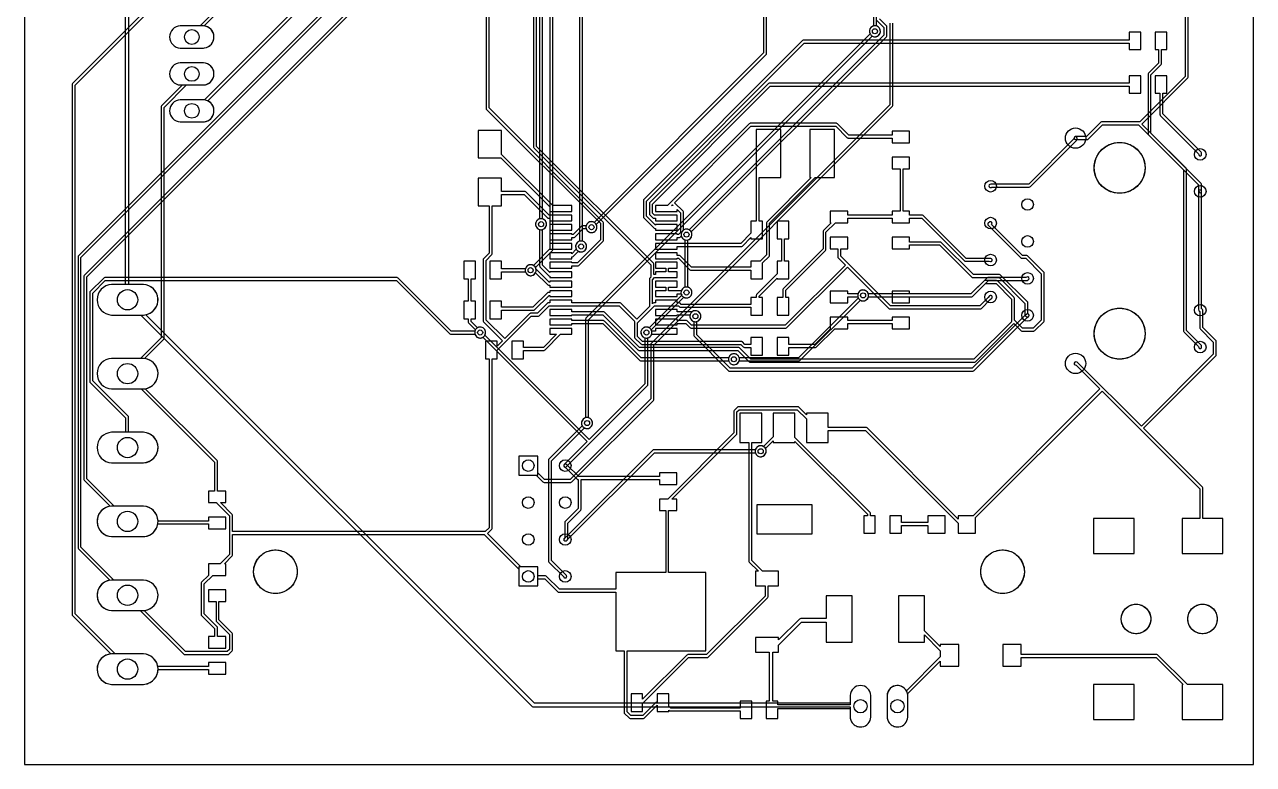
# Model space of a CAD drawing. Header units: millimetres. Extents: x 0 to 84.5, y 0 to 96.5.
# Drawn here: x 0 to 84.5, y 0 to 50.9 of the extents above; entities that cross this region are included whole.
import ezdxf

# ---------------------------------------------------------------- set-up
doc = ezdxf.new("R2010")
doc.units = ezdxf.units.MM

msp = doc.modelspace()

# ---------------------------------------------------------------- linework, layer by layer
at = {"layer": '16_copper'}
for points in [[(12.374, 44.185, 0.734579), (12.601, 45.623), (56.044, 89.066, 0.96289), (56.44, 89.711), (56.397, 89.736, 0.737719), (55.9, 89.21), (12.383, 45.693, 0.027555), (12.299, 45.702), (10.701, 45.702, 0.95208), (10.701, 44.178), (12.299, 44.178)], [(8.265, 15.67, 0.91633), (8.173, 17.758), (6.164, 17.758), (4.286, 19.636), (4.286, 33.532), (44.77, 74.016, 0.307454), (44.8, 74.132), (44.82, 74.138, 1), (44.576, 74.855), (44.53, 74.836, 0.668181), (44.576, 74.138), (44.596, 74.132), (44.596, 74.13), (4.112, 33.646, 0.198912), (4.082, 33.574), (4.082, 19.594, 0.198912), (4.112, 19.522), (5.886, 17.748, 0.912115), (5.987, 15.662), (8.173, 15.662)], [(8.265, 10.59, 0.91633), (8.173, 12.678), (6.141, 12.678), (3.877, 14.941), (3.877, 34.859), (40.177, 71.159, 0.307454), (40.207, 71.275), (40.227, 71.28, 1), (39.984, 71.998), (39.938, 71.979, 0.668181), (39.984, 71.28), (40.004, 71.275), (40.004, 71.273), (3.704, 34.973, 0.198912), (3.674, 34.901), (3.674, 14.899, 0.198912), (3.704, 14.827), (5.867, 12.665, 0.903666), (5.987, 10.582), (8.173, 10.582)], [(8.265, 5.51, 0.91633), (8.173, 7.598), (6.221, 7.598), (3.469, 10.349), (3.469, 46.697), (27.391, 70.619), (32.19, 70.619, 0.962887), (32.926, 70.795), (32.913, 70.842, 0.737718), (32.19, 70.822), (27.349, 70.822, 0.198912), (27.278, 70.792), (3.296, 46.811, 0.198912), (3.266, 46.739), (3.266, 10.307, 0.198912), (3.296, 10.235), (5.938, 7.593, 0.935083), (5.987, 5.502), (8.173, 5.502)], [(12.374, 49.265, 0.878681), (12.346, 50.777), (28.208, 66.639), (32.19, 66.639, 0.962887), (32.926, 66.815), (32.913, 66.863, 0.737718), (32.19, 66.842), (28.166, 66.842, 0.198912), (28.094, 66.813), (12.063, 50.782), (10.701, 50.782, 0.95208), (10.701, 49.258), (12.299, 49.258)], [(38.751, 23.1, 0.789522), (38.779, 23.836), (38.779, 30.573), (58.289, 50.083, 0.96289), (58.685, 50.728), (58.642, 50.753, 0.737719), (58.145, 50.227), (38.605, 30.687, 0.198912), (38.575, 30.615), (38.575, 23.836), (38.555, 23.83), (38.509, 23.811), (38.466, 23.787), (38.427, 23.756), (38.392, 23.721), (38.362, 23.682), (38.337, 23.639), (38.318, 23.593), (38.305, 23.545), (38.299, 23.496), (38.299, 23.447), (38.305, 23.398), (38.318, 23.35), (38.337, 23.304), (38.362, 23.261), (38.392, 23.222), (38.427, 23.187), (38.466, 23.156), (38.509, 23.132), (38.555, 23.113), (38.603, 23.1), (38.652, 23.093), (38.702, 23.093)], [(12.374, 46.725, 0.906347), (12.299, 48.242), (10.701, 48.242, 0.95208), (10.701, 46.718), (12.299, 46.718)], [(57.584, 2.584, 0.357806), (58.191, 3.254), (58.191, 4.746, 0.952081), (56.769, 4.746), (56.769, 4.209), (35.056, 4.209), (8.341, 30.924, 0.88285), (8.173, 32.998), (5.987, 32.998, 0.957291), (5.987, 30.902), (8.003, 30.902), (34.913, 3.992, 0.198912), (35.003, 3.955), (56.769, 3.955), (56.769, 3.254), (56.776, 3.184), (56.789, 3.116), (56.81, 3.049), (56.836, 2.984), (56.869, 2.923), (56.908, 2.865), (56.952, 2.811), (57.002, 2.761), (57.056, 2.717), (57.114, 2.678), (57.176, 2.645), (57.24, 2.618), (57.307, 2.598), (57.376, 2.584), (57.445, 2.578), (57.515, 2.578)], [(48.854, 27.488, 0.282818), (49.144, 27.758), (53.27, 27.758, 0.198912), (53.342, 27.788), (57.472, 31.918, 0.486842), (58.023, 32.146), (65.108, 32.146, 0.198912), (65.18, 32.176), (66.273, 33.269), (68.884, 33.269, 0.131327), (68.934, 33.282), (69.021, 33.332, 1), (68.919, 33.508), (68.857, 33.472), (66.23, 33.472, 0.198912), (66.159, 33.442), (65.066, 32.349), (58.023, 32.349, 0.962887), (57.287, 32.174), (57.299, 32.126, 0.046581), (57.329, 32.062), (53.228, 27.961), (49.144, 27.961), (49.139, 27.981), (49.12, 28.027), (49.095, 28.07), (49.065, 28.11), (49.03, 28.145), (48.99, 28.175), (48.948, 28.2), (48.902, 28.219), (48.854, 28.231), (48.805, 28.238), (48.755, 28.238), (48.706, 28.231), (48.658, 28.219), (48.612, 28.2), (48.569, 28.175), (48.53, 28.145), (48.495, 28.11), (48.465, 28.07), (48.44, 28.027), (48.421, 27.981), (48.408, 27.934), (48.402, 27.884), (48.402, 27.835), (48.408, 27.786), (48.421, 27.738), (48.44, 27.692), (48.465, 27.649), (48.495, 27.61), (48.53, 27.575), (48.569, 27.545), (48.612, 27.52), (48.658, 27.501), (48.706, 27.488), (48.755, 27.481), (48.805, 27.481)], [(65.216, 27.044, 0.182645), (65.282, 27.073), (68.949, 30.741), (69.029, 30.797, 1), (68.911, 30.963), (68.825, 30.902, 0.042675), (68.812, 30.891), (65.168, 27.247), (48.516, 27.247), (46.228, 29.535), (46.228, 30.455, 0.962887), (46.053, 31.191), (46.005, 31.178, 0.737718), (46.025, 30.455), (46.025, 29.492, 0.198912), (46.055, 29.421), (48.402, 27.073, 0.198912), (48.474, 27.044), (65.21, 27.044)], [(8.265, 25.83, 0.91633), (8.173, 27.918), (5.987, 27.918, 0.957291), (5.987, 25.822), (8.173, 25.822)], [(37.195, 15.365, 0.10326), (37.233, 15.38), (37.304, 15.427, 0.050783), (37.32, 15.44), (43.311, 21.431), (50.252, 21.431, 0.962887), (50.989, 21.606), (50.976, 21.654, 0.737718), (50.252, 21.634), (43.269, 21.634, 0.198912), (43.197, 21.604), (37.184, 15.591), (37.122, 15.55), (37.102, 15.534), (37.088, 15.513), (37.079, 15.49), (37.076, 15.465), (37.079, 15.44), (37.088, 15.416), (37.103, 15.396), (37.122, 15.38), (37.145, 15.369), (37.17, 15.364)], [(60.124, 2.584, 0.357806), (60.731, 3.254), (60.731, 4.746, 0.952081), (59.309, 4.746), (59.309, 3.254), (59.316, 3.184), (59.329, 3.116), (59.35, 3.049), (59.376, 2.984), (59.409, 2.923), (59.448, 2.865), (59.492, 2.811), (59.542, 2.761), (59.596, 2.717), (59.654, 2.678), (59.716, 2.645), (59.78, 2.618), (59.847, 2.598), (59.916, 2.584), (59.985, 2.578), (60.055, 2.578)]]:
    msp.add_lwpolyline(points, format="xyb", close=True, dxfattribs=at)
for points in [[(38.167, 65.822), (38.167, 35.98), (38.147, 35.974), (38.101, 35.955), (38.058, 35.931), (38.019, 35.9), (37.984, 35.865), (37.954, 35.826), (37.929, 35.783), (37.91, 35.737), (37.897, 35.689), (37.891, 35.64), (37.891, 35.591), (37.897, 35.542), (37.91, 35.494), (37.929, 35.448), (37.954, 35.405), (37.984, 35.366), (38.019, 35.33), (38.058, 35.3), (38.101, 35.276), (38.147, 35.257), (38.195, 35.244), (38.244, 35.237), (38.294, 35.237), (38.343, 35.244, 0.789522), (38.37, 35.98), (38.37, 65.78)], [(36.126, 64.394), (36.126, 35.453), (34.985, 34.312), (34.967, 34.323), (34.921, 34.342), (34.873, 34.354), (34.824, 34.361), (34.774, 34.361), (34.725, 34.354), (34.677, 34.342), (34.631, 34.323), (34.588, 34.298), (34.549, 34.268), (34.514, 34.233), (34.484, 34.193), (34.459, 34.15), (34.44, 34.104), (34.427, 34.057), (34.421, 34.007), (34.421, 33.958), (34.427, 33.909), (34.44, 33.861), (34.459, 33.815), (34.484, 33.772), (34.514, 33.733), (34.549, 33.698), (34.588, 33.668), (34.631, 33.643), (34.677, 33.624), (34.725, 33.611), (34.774, 33.604), (34.824, 33.604), (34.873, 33.611, 0.510448), (35.129, 34.168), (36.3, 35.34, 0.198912), (36.329, 35.411), (36.329, 64.351)], [(35.412, 64.291), (35.412, 37.511), (35.392, 37.505), (35.346, 37.486), (35.303, 37.461), (35.264, 37.431), (35.228, 37.396), (35.198, 37.357), (35.173, 37.314), (35.155, 37.268), (35.142, 37.22), (35.135, 37.171), (35.135, 37.121), (35.142, 37.072), (35.155, 37.024), (35.173, 36.979), (35.198, 36.936), (35.228, 36.896), (35.264, 36.861), (35.303, 36.831), (35.346, 36.806), (35.392, 36.787), (35.439, 36.774), (35.489, 36.768), (35.538, 36.768), (35.587, 36.774, 0.789522), (35.615, 37.511), (35.615, 64.249)], [(50.821, 61.988), (50.821, 48.924), (39.169, 37.272), (39.151, 37.282), (39.105, 37.301), (39.057, 37.314), (39.008, 37.32), (38.958, 37.32), (38.909, 37.314), (38.861, 37.301), (38.815, 37.282), (38.773, 37.257), (38.733, 37.227), (38.698, 37.192), (38.668, 37.153), (38.643, 37.11), (38.624, 37.064), (38.611, 37.016), (38.605, 36.967), (38.605, 36.917), (38.611, 36.868), (38.624, 36.82), (38.643, 36.774), (38.668, 36.732), (38.698, 36.692), (38.733, 36.657), (38.773, 36.627), (38.815, 36.602), (38.861, 36.583), (38.909, 36.57), (38.958, 36.564), (39.008, 36.564), (39.057, 36.57, 0.510448), (39.313, 37.128), (50.995, 48.81, 0.198912), (51.025, 48.882), (51.025, 61.988, 0.962887)], [(79.804, 59.861), (79.804, 47.291), (76.687, 44.175, 0.123115), (76.64, 44.187), (74.088, 44.187, 0.198912), (74.016, 44.157), (73.026, 43.167), (72.353, 43.167, 0.0003), (72.353, 43.167), (72.27, 43.167, 1), (72.27, 42.963), (72.354, 42.964), (73.068, 42.964, 0.198912), (73.14, 42.993), (74.13, 43.984), (76.597, 43.984), (80.722, 39.859), (80.722, 39.493, 0.045919), (80.724, 39.475), (80.74, 39.386, 1), (80.94, 39.424), (80.925, 39.503), (80.925, 39.902, 0.198912), (80.895, 39.973), (76.834, 44.035), (79.977, 47.177, 0.198912), (80.007, 47.249), (80.007, 59.903, 0.198912)], [(58.607, 51.157), (59.087, 50.677), (59.087, 50.149), (45.7, 36.761, 0.96289), (45.304, 36.117), (45.347, 36.092, 0.046578), (45.413, 36.068), (45.413, 32.816, 0.486842), (45.185, 32.266), (42.945, 30.026, 0.96289), (42.548, 29.381), (42.591, 29.357, 0.046578), (42.657, 29.332), (42.657, 26.167), (38.83, 22.34), (31.659, 29.511, 0.96289), (31.014, 29.907), (30.989, 29.864, 0.046578), (30.965, 29.798), (29.33, 29.798), (25.686, 33.442, 0.198912), (25.615, 33.472), (5.511, 33.472, 0.198912), (5.439, 33.442), (4.52, 32.524, 0.198912), (4.491, 32.452), (4.491, 26.329, 0.198912), (4.52, 26.257), (6.94, 23.838), (6.94, 22.838), (5.987, 22.838, 0.957291), (5.987, 20.742), (8.173, 20.742, 0.957291), (8.173, 22.838), (7.143, 22.838), (7.143, 23.88, 0.198912), (7.113, 23.952), (4.694, 26.371), (4.694, 32.41), (5.553, 33.269), (25.572, 33.269), (29.217, 29.625, 0.198912), (29.288, 29.595), (30.965, 29.595, 0.486842), (31.515, 29.367), (38.686, 22.196), (37.177, 20.687), (37.107, 20.618, 1), (37.248, 20.472), (37.319, 20.541, 0.002947), (37.32, 20.542), (42.831, 26.053), (42.835, 26.058, 0.182684), (42.861, 26.125), (42.861, 29.332, 0.486842), (43.088, 29.882), (45.329, 32.122, 0.96289), (45.725, 32.767), (45.682, 32.792, 0.046578), (45.616, 32.816), (45.616, 36.068, 0.486842), (45.844, 36.618), (59.261, 50.035, 0.198912), (59.291, 50.107), (59.291, 50.719, 0.198912), (59.261, 50.791), (58.78, 51.271)], [(59.496, 50.967), (59.496, 45.352), (43.095, 28.952, 0.198912), (43.066, 28.88), (43.066, 25.146), (37.512, 19.593), (35.76, 19.593), (35.291, 20.061), (35.291, 21.199), (33.983, 21.199), (33.983, 19.891), (35.174, 19.891), (35.646, 19.42, 0.198912), (35.718, 19.39), (37.554, 19.39), (37.561, 19.391, 0.182645), (37.626, 19.42), (43.239, 25.032, 0.198912), (43.269, 25.104), (43.269, 28.838), (59.669, 45.238, 0.198912), (59.699, 45.31), (59.699, 50.967, 0.962887)]]:
    msp.add_lwpolyline(points, format="xyb", dxfattribs=at)
msp.add_lwpolyline([(35.291, 13.579), (33.983, 13.579), (33.983, 12.271), (35.291, 12.271)], close=True, dxfattribs=at)
at = {"layer": '1_copper'}
for points in [[(31.738, 71.129), (31.738, 45.106, 0.198912), (31.768, 45.034), (39.596, 37.206), (39.596, 36.066), (38.023, 34.492), (37.625, 34.492), (37.625, 34.525), (36.125, 34.525), (36.125, 34.125), (37.625, 34.125), (37.625, 34.289), (38.065, 34.289, 0.198912), (38.136, 34.319), (39.769, 35.952, 0.198912), (39.799, 36.024), (39.799, 37.248, 0.198912), (39.769, 37.32), (31.941, 45.148), (31.941, 71.087)], [(58.373, 67.522), (58.373, 50.777), (58.353, 50.772), (58.307, 50.753), (58.264, 50.728), (58.225, 50.698), (58.19, 50.663), (58.16, 50.623), (58.135, 50.58), (58.116, 50.535), (58.103, 50.487), (58.096, 50.437), (58.096, 50.388), (58.103, 50.339), (58.116, 50.291), (58.135, 50.245), (58.16, 50.202), (58.19, 50.163), (58.225, 50.128), (58.264, 50.098), (58.307, 50.073), (58.353, 50.054), (58.401, 50.041), (58.45, 50.035), (58.499, 50.035), (58.549, 50.041, 0.789522), (58.576, 50.777), (58.576, 67.319)], [(6.914, 61.688), (6.914, 32.998), (5.987, 32.998, 0.957291), (5.987, 30.902), (8.173, 30.902), (8.265, 30.91, 0.91633), (8.173, 32.998), (7.168, 32.998), (7.168, 61.74, 0.198912)], [(35.004, 61.128), (35.004, 42.453, 0.198912), (35.033, 42.381), (43.066, 34.349), (43.066, 33.574, 0.123433), (43.078, 33.527), (42.993, 33.442, 0.198912), (42.964, 33.37), (42.964, 31.533, 0.123433), (42.976, 31.486), (42.096, 30.606), (40.994, 31.707, 0.198912), (40.922, 31.737), (37.625, 31.737), (37.625, 31.925), (36.125, 31.925), (36.125, 31.737), (36.024, 31.737, 0.198912), (35.952, 31.707), (35.267, 31.023), (34.799, 31.023, 0.198912), (34.727, 30.993), (33.013, 29.279), (31.737, 30.555), (31.737, 34.655), (32.116, 35.033, 0.198912), (32.145, 35.105), (32.145, 38.4), (32.8, 38.4), (32.8, 39.188), (34.349, 39.188), (35.952, 37.585, 0.198912), (36.024, 37.555), (36.125, 37.555), (36.125, 37.375), (37.625, 37.375), (37.625, 37.775), (36.125, 37.775), (36.125, 37.758), (36.066, 37.758), (34.463, 39.361, 0.198912), (34.391, 39.391), (32.8, 39.391), (32.8, 40.3), (31.2, 40.3), (31.2, 38.4), (31.942, 38.4), (31.942, 35.147), (31.564, 34.769, 0.198912), (31.534, 34.697), (31.534, 30.513, 0.198912), (31.564, 30.441), (32.869, 29.135), (32.5, 28.766), (32.5, 29.1), (31.7, 29.1), (31.7, 27.9), (31.942, 27.9), (31.942, 16.268), (31.683, 16.009, 0.123115), (31.636, 16.021), (14.287, 16.021), (14.287, 17.144, 0.198912), (14.257, 17.216), (13.473, 18), (13.85, 18), (13.85, 18.8), (13.266, 18.8), (13.266, 20.818, 0.198912), (13.236, 20.89), (8.291, 25.835, 0.869008), (8.256, 27.91), (9.562, 29.217, 0.198912), (9.592, 29.288), (9.592, 45.166), (11.144, 46.718), (12.299, 46.718, 0.95208), (12.299, 48.242), (10.701, 48.242, 0.95208), (10.701, 46.718), (10.857, 46.718), (9.419, 45.28, 0.198912), (9.389, 45.208), (9.389, 29.33), (7.976, 27.918), (5.987, 27.918, 0.957291), (5.987, 25.822), (8.017, 25.822), (13.063, 20.776), (13.063, 18.8), (12.65, 18.8), (12.65, 18), (13.187, 18, 0.029074), (13.195, 17.991), (14.083, 17.102), (14.083, 14.431), (13.452, 13.8), (12.65, 13.8), (12.65, 13), (12.652, 13), (12.174, 12.522, 0.198912), (12.144, 12.45), (12.144, 10.307, 0.198912), (12.174, 10.235), (13.063, 9.347), (13.063, 8.8), (12.65, 8.8), (12.65, 8), (13.85, 8), (13.85, 8.8), (13.266, 8.8), (13.266, 9.389, 0.198912), (13.236, 9.46), (12.348, 10.349), (12.348, 12.408), (12.94, 13), (13.85, 13), (13.85, 13.8), (13.74, 13.8), (14.257, 14.317, 0.198912), (14.287, 14.389), (14.287, 15.818), (31.593, 15.818), (33.983, 13.428), (33.983, 12.271), (35.291, 12.271), (35.291, 12.757), (35.777, 12.757), (36.666, 11.868, 0.198912), (36.738, 11.838), (40.65, 11.838), (40.65, 7.8), (41.229, 7.8), (41.229, 3.572, 0.198912), (41.258, 3.5), (41.565, 3.194, 0.198912), (41.636, 3.164), (42.555, 3.164, 0.198912), (42.627, 3.194), (43.5, 4.067), (43.5, 3.65), (44.3, 3.65), (44.3, 3.724, 0.270241), (44.392, 3.674), (49.2, 3.674), (49.2, 3.15), (50, 3.15), (50, 4.35), (49.2, 4.35), (49.2, 3.877), (44.434, 3.877), (44.3, 4.011), (44.3, 4.85), (43.5, 4.85), (43.5, 4.286, 0.266659), (43.401, 4.256), (42.513, 3.367), (41.678, 3.367), (41.432, 3.614), (41.432, 7.8), (46.85, 7.8), (46.85, 13.2), (44.289, 13.2), (44.289, 17.45), (44.85, 17.45), (44.85, 18.25), (44.518, 18.25), (48.954, 22.685, 0.198912), (48.984, 22.757), (48.984, 24.246), (49.128, 24.39), (53.126, 24.39), (53.761, 23.755), (53.761, 22.146), (55.26, 22.146), (55.26, 22.962), (57.82, 22.962), (64.2, 16.582), (64.2, 15.9), (65.4, 15.9), (65.4, 16.987), (74.088, 25.675), (80.824, 18.939), (80.824, 16.9), (79.6, 16.9), (79.6, 14.5), (82.4, 14.5), (82.4, 16.9), (81.027, 16.9), (81.027, 18.981, 0.198912), (80.997, 19.053), (76.936, 23.114), (81.916, 28.094, 0.198912), (81.946, 28.166), (81.946, 29.084, 0.198912), (81.916, 29.156), (81.027, 30.045), (81.027, 31.227, 0.341893), (80.951, 31.326), (80.935, 31.328, 0.023468), (80.925, 31.338), (80.925, 39.351, 0.992577), (80.73, 39.43), (80.729, 39.429, 0.094907), (80.722, 39.391), (80.722, 31.329, 0.043053), (80.724, 31.312), (80.74, 31.218, 0.320616), (80.824, 31.135), (80.824, 30.003, 0.198912), (80.854, 29.931), (81.743, 29.042), (81.743, 28.208), (76.793, 23.258), (72.425, 27.625, 0.13411), (72.379, 27.652), (72.295, 27.673, 1), (72.245, 27.477), (72.301, 27.462), (73.945, 25.819), (65.226, 17.1), (64.2, 17.1), (64.2, 16.869), (57.934, 23.135, 0.198912), (57.862, 23.165), (55.26, 23.165), (55.26, 24.153), (53.761, 24.153), (53.761, 24.042), (53.24, 24.564, 0.198912), (53.168, 24.594), (49.086, 24.594, 0.198912), (49.014, 24.564), (48.81, 24.36, 0.198912), (48.78, 24.288), (48.78, 22.799), (44.231, 18.25), (43.65, 18.25), (43.65, 17.45), (44.086, 17.45), (44.086, 13.2), (40.65, 13.2), (40.65, 12.041), (36.78, 12.041), (35.891, 12.93, 0.198912), (35.82, 12.96), (35.291, 12.96), (35.291, 13.579), (34.12, 13.579), (31.83, 15.869), (32.116, 16.154, 0.198912), (32.145, 16.226), (32.145, 27.9), (32.5, 27.9), (32.5, 28.485, 0.073136), (32.524, 28.502), (34.841, 30.82), (35.309, 30.82, 0.198912), (35.381, 30.849), (36.066, 31.534), (36.125, 31.534), (36.125, 31.525), (37.625, 31.525), (37.625, 31.534), (40.88, 31.534), (41.955, 30.458, 0.123115), (41.943, 30.411), (41.943, 29.39, 0.198912), (41.973, 29.319), (42.381, 28.91, 0.198912), (42.453, 28.881), (49.248, 28.881), (49.422, 28.706, 0.198912), (49.494, 28.677), (49.95, 28.677), (49.95, 28.15), (50.75, 28.15), (50.75, 29.35), (49.95, 29.35), (49.95, 28.88), (49.536, 28.88), (49.362, 29.054, 0.198912), (49.29, 29.084), (42.495, 29.084), (42.146, 29.432), (42.146, 30.369), (43.311, 31.534), (43.375, 31.534), (43.375, 31.525), (44.875, 31.525), (44.875, 31.534), (44.962, 31.534), (45.034, 31.462, 0.198912), (45.106, 31.432), (49.95, 31.432), (49.95, 30.9), (50.75, 30.9), (50.75, 32.1), (50.514, 32.1), (50.514, 32.206), (51.75, 33.441), (51.75, 33.4), (52.55, 33.4), (52.55, 34.6), (52.249, 34.6), (52.249, 36.15), (52.55, 36.15), (52.55, 37.35), (51.75, 37.35), (51.75, 36.15), (52.046, 36.15), (52.046, 34.6), (51.75, 34.6), (51.75, 33.729), (50.341, 32.32, 0.198912), (50.311, 32.248), (50.311, 32.1), (49.95, 32.1), (49.95, 31.635), (45.148, 31.635), (45.076, 31.707, 0.198912), (45.004, 31.737), (44.875, 31.737), (44.875, 31.925), (43.375, 31.925), (43.375, 31.737), (43.269, 31.737, 0.306262), (43.167, 31.677), (43.167, 33.328), (43.311, 33.473), (44.086, 33.473, 0.042932), (44.103, 33.475), (44.875, 33.475), (44.875, 33.875), (44.289, 33.875), (44.289, 34.125), (44.875, 34.125), (44.875, 34.525), (43.375, 34.525), (43.375, 34.125), (44.086, 34.125), (44.086, 33.875), (43.375, 33.875), (43.375, 33.676), (43.269, 33.676), (43.269, 33.676), (43.269, 34.391, 0.198912), (43.239, 34.463), (35.207, 42.495), (35.207, 61.086)]]:
    msp.add_lwpolyline(points, format="xyb", dxfattribs=at)
for points in [[(12.374, 49.265, 0.906347), (12.299, 50.782), (10.701, 50.782, 0.95208), (10.701, 49.258), (12.299, 49.258)], [(44.875, 37.125), (43.375, 37.125), (43.375, 37.082), (42.759, 37.699), (42.759, 38.737), (53.618, 49.597), (75.95, 49.597), (75.95, 49.15), (76.75, 49.15), (76.75, 50.35), (75.95, 50.35), (75.95, 49.8), (53.576, 49.8, 0.198912), (53.504, 49.77), (42.585, 38.851, 0.198912), (42.555, 38.779), (42.555, 37.656, 0.198912), (42.585, 37.585), (43.299, 36.87, 0.208518), (43.375, 36.84), (43.375, 36.725), (44.875, 36.725)], [(80.876, 28.6, 0.36625), (80.94, 28.715), (80.923, 28.798, 0.148719), (80.895, 28.85), (79.905, 29.841), (79.905, 40.922, 0.198912), (79.875, 40.994), (77.456, 43.413), (77.456, 47.411), (78.14, 48.096, 0.198912), (78.17, 48.168), (78.17, 49.15), (78.55, 49.15), (78.55, 50.35), (77.75, 50.35), (77.75, 49.15), (77.967, 49.15), (77.967, 48.21), (77.282, 47.525, 0.198912), (77.252, 47.453), (77.252, 43.371, 0.198912), (77.282, 43.299), (79.702, 40.88), (79.702, 29.799, 0.198912), (79.731, 29.727), (80.73, 28.728), (80.74, 28.675), (80.748, 28.651), (80.762, 28.63), (80.78, 28.613), (80.802, 28.601), (80.826, 28.594), (80.851, 28.594)], [(44.875, 37.775), (43.375, 37.775), (43.375, 37.758), (43.311, 37.758), (43.167, 37.903), (43.167, 38.533), (51.271, 46.637), (75.95, 46.637), (75.95, 46.15), (76.75, 46.15), (76.75, 47.35), (75.95, 47.35), (75.95, 46.84), (51.229, 46.84, 0.198912), (51.157, 46.811), (42.993, 38.647, 0.198912), (42.964, 38.575), (42.964, 37.861, 0.198912), (42.993, 37.789), (43.197, 37.585, 0.198912), (43.269, 37.555), (43.375, 37.555), (43.375, 37.375), (44.875, 37.375)], [(80.873, 41.849, 0.366251), (80.94, 41.962), (80.924, 42.061, 0.15682), (80.895, 42.116), (78.272, 44.74), (78.272, 46.15), (78.55, 46.15), (78.55, 47.35), (77.75, 47.35), (77.75, 46.15), (78.069, 46.15), (78.069, 44.698, 0.198912), (78.098, 44.626), (80.729, 41.996), (80.74, 41.928), (80.747, 41.904), (80.76, 41.883), (80.777, 41.865), (80.799, 41.852), (80.823, 41.845), (80.848, 41.844)], [(12.374, 44.185, 0.906347), (12.299, 45.702), (10.701, 45.702, 0.95208), (10.701, 44.178), (12.299, 44.178)], [(43.375, 38.425), (43.375, 38.025), (44.875, 38.025), (44.875, 38.152), (45.107, 37.921), (45.107, 36.576), (44.962, 36.431), (44.875, 36.431), (44.875, 36.475), (43.375, 36.475), (43.375, 36.075), (44.875, 36.075), (44.875, 36.228), (45.004, 36.228, 0.198912), (45.076, 36.258), (45.15, 36.332), (45.155, 36.31, 1), (45.873, 36.554), (45.854, 36.599, 0.447587), (45.31, 36.75), (45.31, 37.963, 0.198912), (45.28, 38.034), (44.689, 38.626), (49.945, 43.882), (55.779, 43.882), (56.566, 43.095, 0.198912), (56.638, 43.066), (59.65, 43.066), (59.65, 42.75), (60.85, 42.75), (60.85, 43.55), (59.65, 43.55), (59.65, 43.269), (56.68, 43.269), (55.893, 44.055, 0.198912), (55.821, 44.085), (49.902, 44.085, 0.198912), (49.831, 44.055), (44.2, 38.425)], [(44.875, 35.616), (49.29, 35.616, 0.198912), (49.362, 35.646), (49.95, 36.234), (49.95, 36.15), (50.75, 36.15), (50.75, 37.35), (50.514, 37.35), (50.514, 40.35), (52, 40.35), (52, 43.65), (50.3, 43.65), (50.3, 40.35), (50.311, 40.35), (50.311, 37.35), (49.95, 37.35), (49.95, 36.521), (49.248, 35.819), (44.875, 35.819), (44.875, 35.825), (43.375, 35.825), (43.375, 35.425), (44.875, 35.425)], [(50.75, 34.482), (51.199, 34.931, 0.198912), (51.229, 35.003), (51.229, 37.206), (54.372, 40.35), (55.7, 40.35), (55.7, 43.65), (54, 43.65), (54, 40.35), (54.085, 40.35), (51.055, 37.32, 0.198912), (51.025, 37.248), (51.025, 35.045), (50.58, 34.6), (49.95, 34.6), (49.95, 34.186), (45.863, 34.186), (45.076, 34.973, 0.198912), (45.004, 35.003), (44.875, 35.003), (44.875, 35.175), (43.375, 35.175), (43.375, 34.775), (44.875, 34.775), (44.875, 34.8), (44.962, 34.8), (45.749, 34.013, 0.198912), (45.82, 33.983), (49.95, 33.983), (49.95, 33.4), (50.75, 33.4)], [(66.46, 39.663, 0.124738), (66.503, 39.689), (66.509, 39.698), (69.088, 39.698, 0.198912), (69.16, 39.728), (72.323, 42.891, 0.152401), (72.351, 42.945), (72.37, 43.047, 1), (72.17, 43.083), (72.157, 43.012), (69.046, 39.901), (66.435, 39.901, 0.625139), (66.336, 39.722), (66.348, 39.7), (66.365, 39.682), (66.386, 39.668), (66.41, 39.66), (66.435, 39.659)], [(52.55, 32.1), (52.351, 32.1), (52.351, 32.614), (55.077, 35.34, 0.198912), (55.107, 35.411), (55.107, 36.594), (55.763, 37.25), (56.6, 37.25), (56.6, 37.555), (59.65, 37.555), (59.65, 37.25), (60.85, 37.25), (60.85, 37.555), (61.698, 37.555), (64.628, 34.625, 0.198912), (64.7, 34.595), (66.324, 34.595), (66.413, 34.58, 1), (66.447, 34.78), (66.35, 34.797, 0.043186), (66.333, 34.799), (64.742, 34.799), (61.812, 37.728, 0.198912), (61.74, 37.758), (60.85, 37.758), (60.85, 38.05), (60.413, 38.05), (60.413, 40.95), (60.85, 40.95), (60.85, 41.75), (59.65, 41.75), (59.65, 40.95), (60.21, 40.95), (60.21, 38.05), (59.65, 38.05), (59.65, 37.758), (56.6, 37.758), (56.6, 38.05), (55.4, 38.05), (55.4, 37.25), (55.475, 37.25), (54.933, 36.708, 0.198912), (54.903, 36.636), (54.903, 35.453), (52.178, 32.728, 0.198912), (52.148, 32.656), (52.148, 32.1), (51.75, 32.1), (51.75, 30.9), (52.55, 30.9)], [(37.625, 33.875), (36.125, 33.875), (36.125, 33.821), (35.615, 34.331), (35.615, 36.782, 0.962887), (35.439, 37.518), (35.392, 37.505, 0.737718), (35.412, 36.782), (35.412, 34.289, 0.198912), (35.442, 34.217), (36.054, 33.605, 0.197121), (36.125, 33.575), (36.125, 33.475), (37.625, 33.475)], [(68.067, 32.044, 0.198912), (68.037, 32.116), (66.915, 33.238, 0.198912), (66.843, 33.268), (66.026, 33.268, 0.198912), (65.955, 33.238), (65.066, 32.349), (60.85, 32.349), (60.85, 32.55), (59.65, 32.55), (59.65, 31.75), (60.85, 31.75), (60.85, 32.146), (65.108, 32.146, 0.198912), (65.18, 32.176), (66.068, 33.065), (66.801, 33.065), (67.864, 32.002), (67.864, 30.513, 0.123433), (67.876, 30.465), (65.27, 27.859), (49.945, 27.859), (49.158, 28.646, 0.198912), (49.086, 28.676), (42.291, 28.676), (39.871, 31.095, 0.198912), (39.8, 31.125), (37.625, 31.125), (37.625, 31.275), (36.125, 31.275), (36.125, 30.875), (37.625, 30.875), (37.625, 30.922), (39.757, 30.922), (42.177, 28.502, 0.198912), (42.249, 28.472), (49.044, 28.472), (49.831, 27.686, 0.198912), (49.902, 27.656), (65.312, 27.656, 0.198912), (65.384, 27.686), (68.016, 30.318), (68.506, 29.829, 0.198912), (68.578, 29.799), (69.394, 29.799, 0.198912), (69.466, 29.829), (70.078, 30.441, 0.198912), (70.108, 30.513), (70.108, 33.779, 0.198912), (70.078, 33.85), (68.956, 34.973, 0.198912), (68.884, 35.003), (68.62, 35.003), (66.487, 37.136, 0.947526), (66.383, 37.31), (66.369, 37.301), (66.271, 37.227, 0.455077), (66.261, 37.074), (68.506, 34.829, 0.198912), (68.578, 34.8), (68.842, 34.8), (69.905, 33.736), (69.905, 30.555), (69.352, 30.002), (68.62, 30.002), (68.067, 30.555)], [(37.625, 36.228), (37.759, 36.228, 0.198912), (37.83, 36.258), (38.413, 36.84), (38.619, 36.84, 0.962887), (39.355, 37.016), (39.342, 37.064, 0.737718), (38.619, 37.044), (38.371, 37.044, 0.198912), (38.299, 37.014), (37.716, 36.431), (37.625, 36.431), (37.625, 36.475), (36.125, 36.475), (36.125, 36.075), (37.625, 36.075)], [(37.625, 34.902, 0.278263), (37.728, 34.931), (38.083, 35.286, 0.96289), (38.479, 35.931), (38.436, 35.955, 0.737719), (37.939, 35.43), (37.625, 35.115), (37.625, 35.175), (36.125, 35.175), (36.125, 34.775), (37.625, 34.775)], [(56.127, 35.45), (56.6, 35.45), (56.6, 36.25), (55.4, 36.25), (55.4, 35.45), (55.924, 35.45), (55.924, 34.901, 0.198912), (55.954, 34.829), (56.443, 34.34), (52.31, 30.206), (45.863, 30.206), (45.586, 30.483, 0.198912), (45.514, 30.513), (44.875, 30.513), (44.875, 30.625), (43.375, 30.625), (43.375, 30.225), (44.875, 30.225), (44.875, 30.309), (45.472, 30.309), (45.749, 30.033, 0.198912), (45.82, 30.003), (52.352, 30.003, 0.198912), (52.423, 30.033), (56.587, 34.196), (59.423, 31.36, 0.198912), (59.495, 31.33), (65.72, 31.33, 0.198912), (65.792, 31.36), (66.404, 31.971), (66.501, 32.068, 1), (66.359, 32.212), (66.261, 32.116, 0.001544), (66.261, 32.116), (65.678, 31.533), (59.537, 31.533), (56.127, 34.943)], [(69, 30.783, 0.683048), (69.014, 30.972), (68.985, 30.985), (68.985, 31.738, 0.198912), (68.956, 31.809), (67.119, 33.646, 0.198912), (67.047, 33.676), (65.252, 33.676), (63.037, 35.891, 0.198912), (62.965, 35.921), (60.85, 35.921), (60.85, 36.25), (59.65, 36.25), (59.65, 35.45), (60.85, 35.45), (60.85, 35.718), (62.923, 35.718), (65.138, 33.503, 0.198912), (65.21, 33.473), (67.005, 33.473), (68.782, 31.695), (68.782, 30.921, 0.289077), (68.84, 30.829), (68.926, 30.788), (68.95, 30.78), (68.975, 30.779)], [(31.403, 29.325, 1), (31.255, 30.068), (31.208, 30.055, 0.046581), (31.144, 30.026), (30.717, 30.453), (30.717, 30.65), (31, 30.65), (31, 31.85), (30.717, 31.85), (30.717, 33.4), (31, 33.4), (31, 34.6), (30.2, 34.6), (30.2, 33.4), (30.513, 33.4), (30.513, 31.85), (30.2, 31.85), (30.2, 30.65), (30.513, 30.65), (30.513, 30.411, 0.198912), (30.543, 30.339), (31, 29.882), (30.989, 29.864), (30.97, 29.818), (30.958, 29.77), (30.951, 29.721), (30.951, 29.672), (30.958, 29.623), (30.97, 29.575), (30.989, 29.529), (31.014, 29.486), (31.044, 29.447), (31.079, 29.412), (31.119, 29.381), (31.162, 29.357), (31.208, 29.338), (31.255, 29.325), (31.305, 29.318), (31.354, 29.318)], [(37.625, 33.225), (36.125, 33.225), (36.125, 33.166), (36.066, 33.166), (35.177, 34.054, 0.023831), (35.17, 34.061), (35.158, 34.104, 0.737718), (34.435, 34.084), (32.8, 34.084), (32.8, 34.6), (32, 34.6), (32, 33.4), (32.8, 33.4), (32.8, 33.881), (34.435, 33.881, 0.681395), (35.135, 33.809), (35.952, 32.992, 0.198912), (36.024, 32.963), (36.125, 32.963), (36.125, 32.825), (37.625, 32.825)], [(45.588, 32.08, 1), (45.44, 32.824), (45.392, 32.811, 0.247787), (45.15, 32.553), (44.875, 32.553), (44.875, 32.575), (44.289, 32.575), (44.289, 32.825), (44.875, 32.825), (44.875, 33.225), (43.375, 33.225), (43.375, 32.825), (44.086, 32.825), (44.086, 32.575), (43.375, 32.575), (43.375, 32.175), (44.875, 32.175), (44.875, 32.35), (45.15, 32.35), (45.155, 32.33), (45.174, 32.284), (45.199, 32.241), (45.229, 32.202), (45.264, 32.167), (45.304, 32.137), (45.347, 32.112), (45.392, 32.093), (45.44, 32.08), (45.49, 32.074), (45.539, 32.074)], [(32.8, 31.228), (35.003, 31.228, 0.198912), (35.075, 31.258), (36.066, 32.248), (36.125, 32.248), (36.125, 32.175), (37.625, 32.175), (37.625, 32.575), (36.125, 32.575), (36.125, 32.451), (36.024, 32.451, 0.198912), (35.952, 32.422), (34.961, 31.431), (32.8, 31.431), (32.8, 31.85), (32, 31.85), (32, 30.65), (32.8, 30.65)], [(56.6, 32.146), (57.294, 32.146, 0.962887), (58.03, 32.322), (58.017, 32.37, 0.737718), (57.294, 32.349), (56.6, 32.349), (56.6, 32.55), (55.4, 32.55), (55.4, 31.75), (56.6, 31.75)], [(46.201, 30.447, 1), (46.053, 31.191), (46.005, 31.178), (45.959, 31.159), (45.916, 31.134), (45.904, 31.125), (44.875, 31.125), (44.875, 31.275), (43.375, 31.275), (43.375, 30.875), (44.875, 30.875), (44.875, 30.922), (45.763, 30.922), (45.755, 30.893), (45.748, 30.844), (45.748, 30.794), (45.755, 30.745), (45.768, 30.697), (45.787, 30.651), (45.811, 30.609), (45.842, 30.569), (45.877, 30.534), (45.916, 30.504), (45.959, 30.479), (46.005, 30.46), (46.053, 30.447), (46.102, 30.441), (46.151, 30.441)], [(48.854, 27.488, 1), (48.706, 28.231), (48.658, 28.219, 0.247787), (48.416, 27.961), (42.393, 27.961), (39.871, 30.483, 0.198912), (39.8, 30.513), (37.625, 30.513), (37.625, 30.625), (36.125, 30.625), (36.125, 30.225), (37.625, 30.225), (37.625, 30.309), (39.757, 30.309), (42.279, 27.788, 0.198912), (42.351, 27.758), (48.416, 27.758), (48.421, 27.738), (48.44, 27.692), (48.465, 27.649), (48.495, 27.61), (48.53, 27.575), (48.569, 27.545), (48.612, 27.52), (48.658, 27.501), (48.706, 27.488), (48.755, 27.481), (48.805, 27.481)], [(52.55, 28.677), (54.393, 28.677, 0.198912), (54.464, 28.706), (55.708, 29.95), (56.6, 29.95), (56.6, 30.309), (59.65, 30.309), (59.65, 29.95), (60.85, 29.95), (60.85, 30.75), (59.65, 30.75), (59.65, 30.513), (56.6, 30.513), (56.6, 30.75), (55.4, 30.75), (55.4, 29.95), (55.421, 29.95), (54.351, 28.88), (52.55, 28.88), (52.55, 29.35), (51.75, 29.35), (51.75, 28.15), (52.55, 28.15)], [(34.3, 28.472), (35.718, 28.472, 0.198912), (35.789, 28.502), (36.862, 29.575), (37.625, 29.575), (37.625, 29.975), (36.125, 29.975), (36.125, 29.575), (36.575, 29.575), (35.675, 28.676), (34.3, 28.676), (34.3, 29.1), (33.5, 29.1), (33.5, 27.9), (34.3, 27.9)], [(42.833, 29.325, 0.282818), (43.123, 29.595), (43.375, 29.595), (43.375, 29.575), (44.875, 29.575), (44.875, 29.975), (43.375, 29.975), (43.375, 29.798), (43.123, 29.798), (43.118, 29.818), (43.099, 29.864), (43.074, 29.907), (43.044, 29.946), (43.009, 29.982), (42.97, 30.012), (42.927, 30.036), (42.881, 30.055), (42.833, 30.068), (42.784, 30.075), (42.734, 30.075), (42.685, 30.068), (42.637, 30.055), (42.591, 30.036), (42.548, 30.012), (42.509, 29.982), (42.474, 29.946), (42.444, 29.907), (42.419, 29.864), (42.4, 29.818), (42.387, 29.77), (42.381, 29.721), (42.381, 29.672), (42.387, 29.623), (42.4, 29.575), (42.419, 29.529), (42.444, 29.486), (42.474, 29.447), (42.509, 29.412), (42.548, 29.381), (42.591, 29.357), (42.637, 29.338), (42.685, 29.325), (42.734, 29.318), (42.784, 29.318)], [(37.192, 12.824, 0.463858), (37.274, 12.956), (37.264, 12.979, 0.158062), (37.218, 13.032), (36.227, 14.023), (36.227, 20.878), (38.491, 23.142, 0.96289), (38.888, 23.787), (38.845, 23.811, 0.737719), (38.347, 23.286), (36.054, 20.992, 0.198912), (36.024, 20.92), (36.024, 13.981, 0.198912), (36.054, 13.909), (37.072, 12.891, 0.151825), (37.12, 12.841), (37.143, 12.83), (37.167, 12.824)], [(42.5, 4.196, 0.075511), (42.525, 4.214), (45.658, 7.348), (46.943, 7.348, 0.198912), (47.015, 7.378), (51.097, 11.46, 0.198912), (51.127, 11.532), (51.127, 12.28), (51.85, 12.28), (51.85, 13.28), (50.747, 13.28), (50.004, 14.023), (50.004, 22.146), (50.688, 22.146), (50.688, 24.153), (49.189, 24.153), (49.189, 22.146), (49.801, 22.146), (49.801, 13.981, 0.198912), (49.831, 13.909), (50.46, 13.28), (50.25, 13.28), (50.25, 12.28), (50.923, 12.28), (50.923, 11.574), (46.901, 7.551), (45.616, 7.551, 0.198912), (45.545, 7.521), (42.5, 4.477), (42.5, 4.85), (41.7, 4.85), (41.7, 3.65), (42.5, 3.65)], [(58.5, 17.1), (58.168, 17.1), (58.168, 17.246, 0.198912), (58.138, 17.318), (52.974, 22.483), (52.974, 24.153), (51.475, 24.153), (51.475, 22.535), (50.803, 21.862, 0.96289), (50.406, 21.217), (50.449, 21.193, 0.737719), (50.946, 21.718), (51.475, 22.247), (51.475, 22.146), (52.974, 22.146), (52.974, 22.195), (57.965, 17.204), (57.965, 17.1), (57.7, 17.1), (57.7, 15.9), (58.5, 15.9)], [(8.265, 20.75, 0.91633), (8.173, 22.838), (5.987, 22.838, 0.957291), (5.987, 20.742), (8.173, 20.742)], [(37.32, 20.584, 0.087608), (37.291, 20.604), (37.22, 20.637, 1), (37.135, 20.453), (37.189, 20.428), (37.993, 19.624, 0.200064), (38.065, 19.594), (38.065, 17.595), (37.176, 16.706, 0.198912), (37.147, 16.634), (37.147, 15.566), (37.122, 15.55, 1), (37.233, 15.38), (37.304, 15.427, 0.252243), (37.35, 15.512), (37.35, 16.592), (38.239, 17.481, 0.198912), (38.268, 17.553), (38.268, 19.594), (43.65, 19.594), (43.65, 19.25), (44.85, 19.25), (44.85, 20.05), (43.65, 20.05), (43.65, 19.797), (38.107, 19.797)], [(8.265, 15.67, 0.328538), (9.16, 16.533), (12.65, 16.533), (12.65, 16.2), (13.85, 16.2), (13.85, 17), (12.65, 17), (12.65, 16.736), (9.176, 16.736, 0.394375), (8.173, 17.758), (5.987, 17.758, 0.957291), (5.987, 15.662), (8.173, 15.662)], [(13.987, 7.553, 0.182645), (14.053, 7.582), (14.257, 7.786, 0.198912), (14.287, 7.858), (14.287, 8.98, 0.198912), (14.257, 9.052), (13.368, 9.941), (13.368, 11.2), (13.85, 11.2), (13.85, 12), (12.65, 12), (12.65, 11.2), (13.165, 11.2), (13.165, 9.899, 0.198912), (13.195, 9.827), (14.083, 8.938), (14.083, 7.9), (13.939, 7.755), (11.063, 7.755), (8.232, 10.587, 0.931025), (8.173, 12.678), (5.987, 12.678, 0.957291), (5.987, 10.582), (7.949, 10.582), (10.95, 7.582, 0.198912), (11.021, 7.552), (13.981, 7.552)], [(57.584, 2.584, 0.357806), (58.191, 3.254), (58.191, 4.746, 0.952081), (56.769, 4.746), (56.769, 4.107), (51.8, 4.107), (51.8, 4.35), (51.458, 4.35), (51.458, 7.72), (51.85, 7.72), (51.85, 8.197), (53.425, 9.772), (55.12, 9.772), (55.12, 8.4), (56.9, 8.4), (56.9, 11.6), (55.12, 11.6), (55.12, 10.026), (53.372, 10.026, 0.198912), (53.282, 9.989), (51.85, 8.556), (51.85, 8.72), (50.25, 8.72), (50.25, 7.72), (51.204, 7.72), (51.204, 4.35), (51, 4.35), (51, 3.15), (51.8, 3.15), (51.8, 3.853), (56.769, 3.853), (56.769, 3.254), (56.776, 3.184), (56.789, 3.116), (56.81, 3.049), (56.836, 2.984), (56.869, 2.923), (56.908, 2.865), (56.952, 2.811), (57.002, 2.761), (57.056, 2.717), (57.114, 2.678), (57.176, 2.645), (57.24, 2.618), (57.307, 2.598), (57.376, 2.584), (57.445, 2.578), (57.515, 2.578)], [(60.124, 2.584, 0.357806), (60.731, 3.254), (60.731, 4.746, 0.038212), (60.717, 4.854), (62.965, 7.102), (62.965, 6.765), (64.235, 6.765), (64.235, 8.235), (62.965, 8.235), (62.965, 8.103), (61.88, 9.188), (61.88, 11.6), (60.1, 11.6), (60.1, 8.4), (61.88, 8.4), (61.88, 8.901), (62.965, 7.816), (62.965, 7.389), (60.638, 5.063, 0.750589), (59.309, 4.746), (59.309, 3.254), (59.316, 3.184), (59.329, 3.116), (59.35, 3.049), (59.376, 2.984), (59.409, 2.923), (59.448, 2.865), (59.492, 2.811), (59.542, 2.761), (59.596, 2.717), (59.654, 2.678), (59.716, 2.645), (59.78, 2.618), (59.847, 2.598), (59.916, 2.584), (59.985, 2.578), (60.055, 2.578)], [(82.4, 5.5), (79.957, 5.5), (77.936, 7.521, 0.198912), (77.864, 7.551), (68.535, 7.551), (68.535, 8.235), (67.265, 8.235), (67.265, 6.765), (68.535, 6.765), (68.535, 7.348), (77.822, 7.348), (79.67, 5.5), (79.6, 5.5), (79.6, 3.1), (82.4, 3.1)], [(8.265, 5.51, 0.371383), (9.176, 6.532), (12.65, 6.532), (12.65, 6.2), (13.85, 6.2), (13.85, 7), (12.65, 7), (12.65, 6.735), (9.159, 6.735, 0.350873), (8.173, 7.598), (5.987, 7.598, 0.957291), (5.987, 5.502), (8.173, 5.502)]]:
    msp.add_lwpolyline(points, format="xyb", close=True, dxfattribs=at)
for points in [[(37.625, 38.425), (36.317, 38.425), (32.8, 41.942), (32.8, 43.6), (31.2, 43.6), (31.2, 41.7), (32.755, 41.7), (36.125, 38.33), (36.125, 38.025), (37.625, 38.025)], [(44.488, 38.425), (44.545, 38.482), (44.602, 38.425)], [(37.625, 37.125), (36.125, 37.125), (36.125, 36.725), (37.625, 36.725)], [(37.625, 35.825), (36.125, 35.825), (36.125, 35.425), (37.625, 35.425)], [(35.291, 21.199), (33.983, 21.199), (33.983, 19.891), (35.291, 19.891)], [(54.155, 17.854), (50.345, 17.854), (50.345, 15.847), (54.155, 15.847)], [(60.3, 16.431), (62.1, 16.431), (62.1, 15.9), (63.3, 15.9), (63.3, 17.1), (62.1, 17.1), (62.1, 16.634), (60.3, 16.634), (60.3, 17.1), (59.5, 17.1), (59.5, 15.9), (60.3, 15.9)], [(76.3, 16.9), (73.5, 16.9), (73.5, 14.5), (76.3, 14.5)], [(76.3, 5.5), (73.5, 5.5), (73.5, 3.1), (76.3, 3.1)]]:
    msp.add_lwpolyline(points, close=True, dxfattribs=at)
at = {"layer": 'drills_NPTH'}
for centre, radius in [((75.3, 41.02), 1.75), ((75.3, 29.62), 1.75), ((17.25, 13.25), 1.5), ((67.25, 13.25), 1.5), ((76.428, 10), 1.016), ((81, 10), 1.016)]:
    msp.add_circle(centre, radius, dxfattribs=at)
at = {"layer": 'drills_PTH'}
for centre, radius in [((11.5, 50.02), 0.508), ((11.5, 47.48), 0.508), ((11.5, 44.94), 0.508), ((72.27, 43.065), 0.7), ((80.84, 41.945), 0.4), ((66.43, 39.76), 0.4), ((80.84, 39.405), 0.4), ((68.97, 38.5), 0.4), ((66.43, 37.22), 0.4), ((68.97, 35.96), 0.4), ((66.43, 34.68), 0.4), ((68.97, 33.42), 0.4), ((7.08, 31.95), 0.699), ((66.43, 32.14), 0.4), ((68.97, 30.88), 0.4), ((80.84, 31.235), 0.4), ((80.84, 28.695), 0.4), ((72.27, 27.575), 0.7), ((7.08, 26.87), 0.699), ((7.08, 21.79), 0.699), ((34.638, 20.545), 0.4), ((37.178, 20.545), 0.4), ((34.638, 18.005), 0.4), ((37.178, 18.005), 0.4), ((7.08, 16.71), 0.699), ((34.638, 15.465), 0.4), ((37.178, 15.465), 0.4), ((34.638, 12.925), 0.4), ((37.178, 12.925), 0.4), ((7.08, 11.63), 0.699), ((7.08, 6.55), 0.699), ((57.48, 4), 0.457), ((60.02, 4), 0.457)]:
    msp.add_circle(centre, radius, dxfattribs=at)
at = {"layer": 'drills_via_1_16'}
for centre in [(58.475, 50.413), (35.513, 37.146), (38.983, 36.942), (45.514, 36.432), (38.269, 35.615), (34.799, 33.983), (45.514, 32.452), (57.658, 32.248), (46.127, 30.819), (31.329, 29.697), (42.759, 29.697), (48.78, 27.86), (38.677, 23.472), (50.617, 21.533)]:
    msp.add_circle(centre, 0.175, dxfattribs=at)
at = {"layer": 'holes'}
for points in [[(77.05, 40.963), (77.043, 40.848), (77.028, 40.735), (77.005, 40.622), (76.976, 40.512), (76.939, 40.403), (76.895, 40.297), (76.844, 40.195), (76.787, 40.095), (76.723, 40), (76.653, 39.909), (76.578, 39.823), (76.497, 39.742), (76.411, 39.667), (76.32, 39.597), (76.225, 39.533), (76.125, 39.476), (76.023, 39.425), (75.917, 39.381), (75.808, 39.344), (75.698, 39.315), (75.585, 39.292), (75.472, 39.277), (75.357, 39.27), (75.243, 39.27), (75.128, 39.277), (75.015, 39.292), (74.902, 39.315), (74.792, 39.344), (74.683, 39.381), (74.577, 39.425), (74.475, 39.476), (74.375, 39.533), (74.28, 39.597), (74.189, 39.667), (74.103, 39.742), (74.022, 39.823), (73.947, 39.909), (73.877, 40), (73.813, 40.095), (73.756, 40.195), (73.705, 40.297), (73.661, 40.403), (73.624, 40.512), (73.595, 40.622), (73.572, 40.735), (73.557, 40.848), (73.55, 40.963), (73.55, 41.077), (73.557, 41.192), (73.572, 41.305), (73.595, 41.418), (73.624, 41.528), (73.661, 41.637), (73.705, 41.743), (73.756, 41.845), (73.813, 41.945), (73.877, 42.04), (73.947, 42.131), (74.022, 42.217), (74.103, 42.298), (74.189, 42.373), (74.28, 42.443), (74.375, 42.507), (74.475, 42.564), (74.577, 42.615), (74.683, 42.659), (74.792, 42.696), (74.902, 42.725), (75.015, 42.748), (75.128, 42.763), (75.243, 42.77), (75.357, 42.77), (75.472, 42.763), (75.585, 42.748), (75.698, 42.725), (75.808, 42.696), (75.917, 42.659), (76.023, 42.615), (76.125, 42.564), (76.225, 42.507), (76.32, 42.443), (76.411, 42.373), (76.497, 42.298), (76.578, 42.217), (76.653, 42.131), (76.723, 42.04), (76.787, 41.945), (76.844, 41.845), (76.895, 41.743), (76.939, 41.637), (76.976, 41.528), (77.005, 41.418), (77.028, 41.305), (77.043, 41.192), (77.05, 41.077), (77.05, 40.963)], [(77.05, 29.563), (77.043, 29.448), (77.028, 29.335), (77.005, 29.222), (76.976, 29.112), (76.939, 29.003), (76.895, 28.897), (76.844, 28.795), (76.787, 28.695), (76.723, 28.6), (76.653, 28.509), (76.578, 28.423), (76.497, 28.342), (76.411, 28.267), (76.32, 28.197), (76.225, 28.133), (76.125, 28.076), (76.023, 28.025), (75.917, 27.981), (75.808, 27.944), (75.698, 27.915), (75.585, 27.892), (75.472, 27.877), (75.357, 27.87), (75.243, 27.87), (75.128, 27.877), (75.015, 27.892), (74.902, 27.915), (74.792, 27.944), (74.683, 27.981), (74.577, 28.025), (74.475, 28.076), (74.375, 28.133), (74.28, 28.197), (74.189, 28.267), (74.103, 28.342), (74.022, 28.423), (73.947, 28.509), (73.877, 28.6), (73.813, 28.695), (73.756, 28.795), (73.705, 28.897), (73.661, 29.003), (73.624, 29.112), (73.595, 29.222), (73.572, 29.335), (73.557, 29.448), (73.55, 29.563), (73.55, 29.677), (73.557, 29.792), (73.572, 29.905), (73.595, 30.018), (73.624, 30.128), (73.661, 30.237), (73.705, 30.343), (73.756, 30.445), (73.813, 30.545), (73.877, 30.64), (73.947, 30.731), (74.022, 30.817), (74.103, 30.898), (74.189, 30.973), (74.28, 31.043), (74.375, 31.107), (74.475, 31.164), (74.577, 31.215), (74.683, 31.259), (74.792, 31.296), (74.902, 31.325), (75.015, 31.348), (75.128, 31.363), (75.243, 31.37), (75.357, 31.37), (75.472, 31.363), (75.585, 31.348), (75.698, 31.325), (75.808, 31.296), (75.917, 31.259), (76.023, 31.215), (76.125, 31.164), (76.225, 31.107), (76.32, 31.043), (76.411, 30.973), (76.497, 30.898), (76.578, 30.817), (76.653, 30.731), (76.723, 30.64), (76.787, 30.545), (76.844, 30.445), (76.895, 30.343), (76.939, 30.237), (76.976, 30.128), (77.005, 30.018), (77.028, 29.905), (77.043, 29.792), (77.05, 29.677), (77.05, 29.563)], [(18.75, 13.196), (18.742, 13.09), (18.727, 12.984), (18.704, 12.879), (18.674, 12.776), (18.637, 12.676), (18.592, 12.578), (18.541, 12.484), (18.483, 12.394), (18.419, 12.308), (18.349, 12.227), (18.273, 12.151), (18.192, 12.081), (18.106, 12.017), (18.016, 11.959), (17.922, 11.908), (17.824, 11.863), (17.724, 11.826), (17.621, 11.796), (17.517, 11.773), (17.41, 11.758), (17.304, 11.75), (17.196, 11.75), (17.09, 11.758), (16.983, 11.773), (16.879, 11.796), (16.776, 11.826), (16.676, 11.863), (16.578, 11.908), (16.484, 11.959), (16.394, 12.017), (16.308, 12.081), (16.227, 12.151), (16.151, 12.227), (16.081, 12.308), (16.017, 12.394), (15.959, 12.484), (15.908, 12.578), (15.863, 12.676), (15.826, 12.776), (15.796, 12.879), (15.773, 12.984), (15.758, 13.09), (15.75, 13.196), (15.75, 13.304), (15.758, 13.41), (15.773, 13.517), (15.796, 13.621), (15.826, 13.724), (15.863, 13.824), (15.908, 13.922), (15.959, 14.016), (16.017, 14.106), (16.081, 14.192), (16.151, 14.273), (16.227, 14.349), (16.308, 14.419), (16.394, 14.483), (16.484, 14.541), (16.578, 14.592), (16.676, 14.637), (16.776, 14.674), (16.879, 14.704), (16.983, 14.727), (17.09, 14.742), (17.196, 14.75), (17.304, 14.75), (17.41, 14.742), (17.517, 14.727), (17.621, 14.704), (17.724, 14.674), (17.824, 14.637), (17.922, 14.592), (18.016, 14.541), (18.106, 14.483), (18.192, 14.419), (18.273, 14.349), (18.349, 14.273), (18.419, 14.192), (18.483, 14.106), (18.541, 14.016), (18.592, 13.922), (18.637, 13.824), (18.674, 13.724), (18.704, 13.621), (18.727, 13.517), (18.742, 13.41), (18.75, 13.304), (18.75, 13.196)], [(68.75, 13.196), (68.742, 13.09), (68.727, 12.984), (68.704, 12.879), (68.674, 12.776), (68.637, 12.676), (68.592, 12.578), (68.541, 12.484), (68.483, 12.394), (68.419, 12.308), (68.349, 12.227), (68.273, 12.151), (68.192, 12.081), (68.106, 12.017), (68.016, 11.959), (67.922, 11.908), (67.824, 11.863), (67.724, 11.826), (67.621, 11.796), (67.517, 11.773), (67.41, 11.758), (67.304, 11.75), (67.196, 11.75), (67.09, 11.758), (66.984, 11.773), (66.879, 11.796), (66.776, 11.826), (66.676, 11.863), (66.578, 11.908), (66.484, 11.959), (66.394, 12.017), (66.308, 12.081), (66.227, 12.151), (66.151, 12.227), (66.081, 12.308), (66.017, 12.394), (65.959, 12.484), (65.908, 12.578), (65.863, 12.676), (65.826, 12.776), (65.796, 12.879), (65.773, 12.984), (65.758, 13.09), (65.75, 13.196), (65.75, 13.304), (65.758, 13.41), (65.773, 13.517), (65.796, 13.621), (65.826, 13.724), (65.863, 13.824), (65.908, 13.922), (65.959, 14.016), (66.017, 14.106), (66.081, 14.192), (66.151, 14.273), (66.227, 14.349), (66.308, 14.419), (66.394, 14.483), (66.484, 14.541), (66.578, 14.592), (66.676, 14.637), (66.776, 14.674), (66.879, 14.704), (66.984, 14.727), (67.09, 14.742), (67.196, 14.75), (67.304, 14.75), (67.41, 14.742), (67.517, 14.727), (67.621, 14.704), (67.724, 14.674), (67.824, 14.637), (67.922, 14.592), (68.016, 14.541), (68.106, 14.483), (68.192, 14.419), (68.273, 14.349), (68.349, 14.273), (68.419, 14.192), (68.483, 14.106), (68.541, 14.016), (68.592, 13.922), (68.637, 13.824), (68.674, 13.724), (68.704, 13.621), (68.727, 13.517), (68.742, 13.41), (68.75, 13.304), (68.75, 13.196)], [(75.412, 10.044), (75.42, 10.133), (75.435, 10.22), (75.458, 10.306), (75.488, 10.389), (75.526, 10.47), (75.57, 10.546), (75.621, 10.619), (75.678, 10.687), (75.741, 10.75), (75.809, 10.807), (75.882, 10.858), (75.958, 10.902), (76.039, 10.94), (76.122, 10.97), (76.208, 10.993), (76.295, 11.008), (76.384, 11.016), (76.472, 11.016), (76.561, 11.008), (76.648, 10.993), (76.734, 10.97), (76.817, 10.94), (76.898, 10.902), (76.974, 10.858), (77.047, 10.807), (77.115, 10.75), (77.178, 10.687), (77.235, 10.619), (77.286, 10.546), (77.33, 10.47), (77.368, 10.389), (77.398, 10.306), (77.421, 10.22), (77.436, 10.133), (77.444, 10.044), (77.444, 9.956), (77.436, 9.867), (77.421, 9.78), (77.398, 9.694), (77.368, 9.611), (77.33, 9.53), (77.286, 9.454), (77.235, 9.381), (77.178, 9.313), (77.115, 9.25), (77.047, 9.193), (76.974, 9.142), (76.898, 9.098), (76.817, 9.06), (76.734, 9.03), (76.648, 9.007), (76.561, 8.992), (76.472, 8.984), (76.384, 8.984), (76.295, 8.992), (76.208, 9.007), (76.122, 9.03), (76.039, 9.06), (75.958, 9.098), (75.882, 9.142), (75.809, 9.193), (75.741, 9.25), (75.678, 9.313), (75.621, 9.381), (75.57, 9.454), (75.526, 9.53), (75.488, 9.611), (75.458, 9.694), (75.435, 9.78), (75.42, 9.867), (75.412, 9.956), (75.412, 10.044)], [(79.984, 10.044), (79.992, 10.133), (80.007, 10.22), (80.03, 10.306), (80.06, 10.389), (80.098, 10.47), (80.142, 10.546), (80.193, 10.619), (80.25, 10.687), (80.313, 10.75), (80.381, 10.807), (80.454, 10.858), (80.53, 10.902), (80.611, 10.94), (80.694, 10.97), (80.78, 10.993), (80.867, 11.008), (80.956, 11.016), (81.044, 11.016), (81.133, 11.008), (81.22, 10.993), (81.306, 10.97), (81.389, 10.94), (81.47, 10.902), (81.546, 10.858), (81.619, 10.807), (81.687, 10.75), (81.75, 10.687), (81.807, 10.619), (81.858, 10.546), (81.902, 10.47), (81.94, 10.389), (81.97, 10.306), (81.993, 10.22), (82.008, 10.133), (82.016, 10.044), (82.016, 9.956), (82.008, 9.867), (81.993, 9.78), (81.97, 9.694), (81.94, 9.611), (81.902, 9.53), (81.858, 9.454), (81.807, 9.381), (81.75, 9.313), (81.687, 9.25), (81.619, 9.193), (81.546, 9.142), (81.47, 9.098), (81.389, 9.06), (81.306, 9.03), (81.22, 9.007), (81.133, 8.992), (81.044, 8.984), (80.956, 8.984), (80.867, 8.992), (80.78, 9.007), (80.694, 9.03), (80.611, 9.06), (80.53, 9.098), (80.454, 9.142), (80.381, 9.193), (80.313, 9.25), (80.25, 9.313), (80.193, 9.381), (80.142, 9.454), (80.098, 9.53), (80.06, 9.611), (80.03, 9.694), (80.007, 9.78), (79.992, 9.867), (79.984, 9.956), (79.984, 10.044)]]:
    msp.add_lwpolyline(points, close=True, dxfattribs=at)
at = {"layer": 'outline'}
msp.add_lwpolyline([(0, 0), (84.5, 0), (84.5, 96.5), (0, 96.5), (0, 0)], close=True, dxfattribs=at)

doc.saveas('drawing.dxf')
